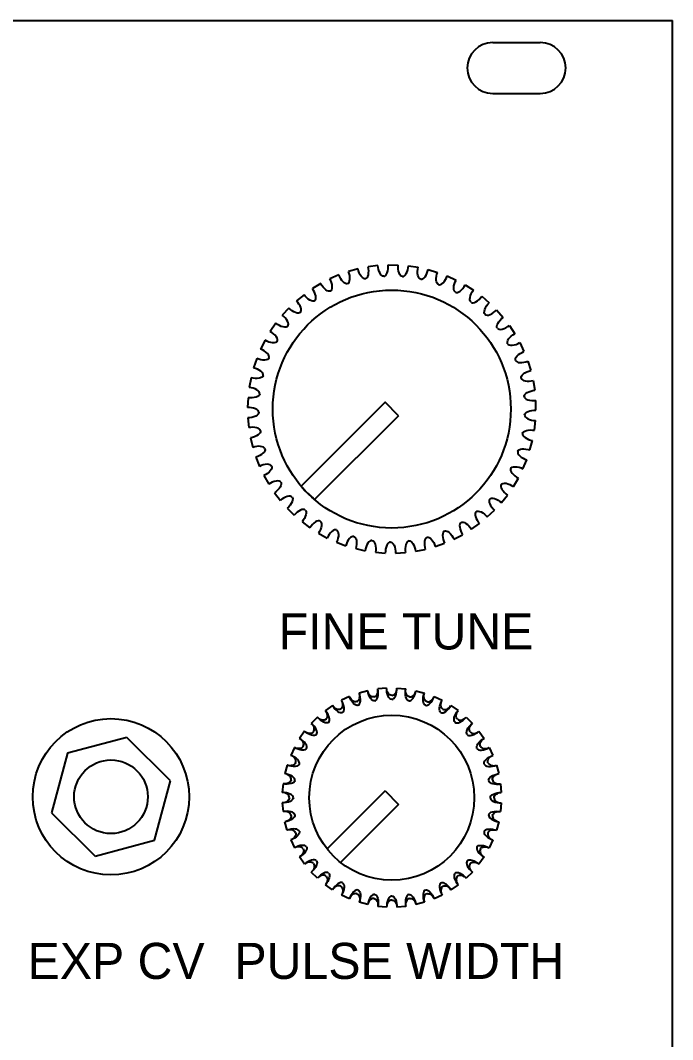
# Model space of a CAD drawing. Extents: x 0 to 71, y 0 to 128.
# Drawn here: x 29.7 to 70.8, y 64.2 to 128.5 of the extents above; entities that cross this region are included whole.
import ezdxf

# ---------------------------------------------------------------- set-up
doc = ezdxf.new("R2010")
doc.units = 0
doc.linetypes.add('BORDER', pattern=[0.875, 0.25, -0.125, 0.25, -0.125, 0, -0.125])
doc.layers.add('LAYER1', color=7, linetype='CONTINUOUS')
doc.styles.add('TEXT370386', font='txt', dxfattribs={"height": 0.2})
doc.styles.add('TEXT370410', font='txt', dxfattribs={"height": 0.2})
doc.styles.add('TEXT370948', font='txt', dxfattribs={"height": 0.2})

msp = doc.modelspace()

# ---------------------------------------------------------------- linework, layer by layer
at = {"layer": 'LAYER1', "color": 178}
for p, q in [((0, 128.5), (70.8, 128.5)), ((35.4, 128.5), (70.8, 128.5)), ((70.8, 0), (70.8, 128.5)), ((59.46, 127.1), (62.46, 127.1)), ((59.46, 123.9), (62.46, 123.9)), ((52.877, 113.089), (53.495, 113.077)), ((49.769, 112.453), (49.199, 112.212)), ((50.978, 112.834), (50.38, 112.675)), ((52.228, 113.043), (51.614, 112.969)), ((54.144, 113.031), (54.755, 112.933)), ((55.39, 112.798), (55.982, 112.616)), ((48.625, 111.907), (48.094, 111.589)), ((56.593, 112.394), (57.153, 112.131)), ((57.727, 111.826), (58.245, 111.488)), ((47.568, 111.207), (47.087, 110.819)), ((58.771, 111.106), (59.237, 110.699)), ((46.619, 110.367), (46.196, 109.915)), ((59.705, 110.247), (60.11, 109.78)), ((45.796, 109.403), (45.44, 108.897)), ((60.51, 109.267), (60.846, 108.748)), ((45.115, 108.334), (44.833, 107.783)), ((61.171, 108.185), (61.431, 107.624)), ((44.59, 107.181), (44.387, 106.596)), ((61.675, 107.021), (61.855, 106.429)), ((44.23, 105.965), (44.111, 105.358)), ((62.012, 105.798), (62.107, 105.187)), ((44.043, 104.712), (44.009, 104.094)), ((52.676, 104.424), (47.389, 99.138)), ((62.185, 103.922), (62.175, 104.54)), ((44.032, 103.444), (44.085, 102.828)), ((53.524, 103.576), (48.238, 98.289)), ((62.086, 102.658), (62.162, 103.272)), ((44.197, 102.188), (44.335, 101.585)), ((61.811, 101.421), (61.973, 102.018)), ((44.536, 100.966), (44.757, 100.388)), ((61.368, 100.233), (61.61, 100.802)), ((45.042, 99.804), (45.341, 99.262)), ((60.763, 99.119), (61.083, 99.649)), ((45.704, 98.723), (46.076, 98.228)), ((60.009, 98.1), (60.399, 98.58)), ((46.511, 97.745), (46.947, 97.307)), ((59.121, 97.196), (59.574, 97.617)), ((47.445, 96.889), (47.939, 96.516)), ((58.115, 96.425), (58.623, 96.778)), ((48.49, 96.171), (49.03, 95.87)), ((57.012, 95.8), (57.564, 96.08)), ((49.624, 95.606), (50.201, 95.383)), ((50.826, 95.204), (51.429, 95.064)), ((54.6, 95.04), (55.208, 95.156)), ((55.833, 95.336), (56.418, 95.536)), ((52.073, 94.973), (52.689, 94.918)), ((53.339, 94.918), (53.957, 94.949)), ((51.582, 86.239), (51.045, 86.095)), ((52.775, 86.4), (52.222, 86.352)), ((53.425, 86.4), (53.978, 86.352)), ((54.618, 86.239), (55.155, 86.095)), ((50.435, 85.873), (49.931, 85.638)), ((55.765, 85.873), (56.269, 85.638)), ((49.369, 85.313), (48.914, 84.995)), ((56.831, 85.313), (57.286, 84.995)), ((48.416, 84.577), (48.023, 84.184)), ((57.784, 84.577), (58.177, 84.184)), ((47.605, 83.686), (47.287, 83.232)), ((58.595, 83.686), (58.913, 83.232)), ((36.404, 83.303), (32.66, 82.3)), ((39.145, 80.562), (36.404, 83.303)), ((32.66, 82.3), (31.657, 78.556)), ((46.962, 82.669), (46.727, 82.165)), ((59.238, 82.669), (59.473, 82.165)), ((46.505, 81.555), (46.361, 81.018)), ((59.695, 81.555), (59.839, 81.018)), ((38.141, 76.818), (39.145, 80.562)), ((46.248, 80.378), (46.2, 79.825)), ((59.952, 80.378), (60, 79.825)), ((52.676, 79.924), (49.023, 76.272)), ((52.676, 79.924), (53.524, 79.076)), ((46.2, 79.175), (46.248, 78.622)), ((53.524, 79.076), (49.872, 75.423)), ((60, 79.175), (59.952, 78.622)), ((31.657, 78.556), (34.398, 75.815)), ((46.505, 77.446), (46.361, 77.982)), ((59.839, 77.982), (59.695, 77.446)), ((34.398, 75.815), (38.141, 76.818)), ((46.727, 76.835), (46.962, 76.332)), ((59.473, 76.835), (59.238, 76.332)), ((47.605, 75.314), (47.287, 75.769)), ((58.913, 75.769), (58.595, 75.314)), ((48.416, 74.423), (48.023, 74.816)), ((58.177, 74.816), (57.784, 74.423)), ((49.369, 73.687), (48.914, 74.005)), ((57.286, 74.005), (56.831, 73.687)), ((50.435, 73.127), (49.931, 73.362)), ((56.269, 73.362), (55.765, 73.127)), ((51.582, 72.761), (51.045, 72.905)), ((52.775, 72.6), (52.222, 72.648)), ((53.978, 72.648), (53.425, 72.6)), ((55.155, 72.905), (54.618, 72.761))]:
    msp.add_line(p, q, dxfattribs=at)
for points in [[(52.601, 112.368, 0), (52.659, 112.383, 0), (52.717, 112.425, 0), (52.771, 112.494, 0), (52.816, 112.588, 0), (52.85, 112.703, 0), (52.872, 112.83, 0), (52.88, 112.961, 0), (52.877, 113.089, 0)], [(50.314, 111.906, 0), (50.255, 111.897, 0), (50.185, 111.911, 0), (50.108, 111.952, 0), (50.028, 112.02, 0), (49.95, 112.111, 0), (49.879, 112.218, 0), (49.818, 112.335, 0), (49.769, 112.453, 0)], [(50.314, 111.906, 0), (50.366, 111.937, 0), (50.41, 111.993, 0), (50.442, 112.074, 0), (50.46, 112.177, 0), (50.461, 112.297, 0), (50.447, 112.425, 0), (50.419, 112.554, 0), (50.38, 112.675, 0)], [(51.442, 112.217, 0), (51.381, 112.216, 0), (51.314, 112.24, 0), (51.244, 112.291, 0), (51.174, 112.37, 0), (51.11, 112.47, 0), (51.054, 112.587, 0), (51.01, 112.711, 0), (50.978, 112.834, 0)], [(51.442, 112.217, 0), (51.497, 112.241, 0), (51.548, 112.29, 0), (51.592, 112.365, 0), (51.624, 112.465, 0), (51.642, 112.583, 0), (51.645, 112.712, 0), (51.635, 112.843, 0), (51.614, 112.969, 0)], [(52.601, 112.368, 0), (52.541, 112.375, 0), (52.479, 112.408, 0), (52.416, 112.469, 0), (52.358, 112.556, 0), (52.308, 112.665, 0), (52.269, 112.788, 0), (52.243, 112.917, 0), (52.228, 113.043, 0)], [(53.771, 112.356, 0), (53.713, 112.371, 0), (53.655, 112.413, 0), (53.601, 112.482, 0), (53.556, 112.576, 0), (53.521, 112.691, 0), (53.5, 112.818, 0), (53.492, 112.949, 0), (53.495, 113.077, 0)], [(53.771, 112.356, 0), (53.83, 112.363, 0), (53.893, 112.396, 0), (53.956, 112.457, 0), (54.014, 112.544, 0), (54.064, 112.653, 0), (54.103, 112.776, 0), (54.129, 112.905, 0), (54.144, 113.031, 0)], [(54.927, 112.181, 0), (54.872, 112.205, 0), (54.82, 112.254, 0), (54.777, 112.33, 0), (54.745, 112.429, 0), (54.727, 112.548, 0), (54.723, 112.677, 0), (54.734, 112.808, 0), (54.755, 112.933, 0)], [(54.927, 112.181, 0), (54.987, 112.18, 0), (55.054, 112.204, 0), (55.125, 112.256, 0), (55.194, 112.334, 0), (55.259, 112.435, 0), (55.315, 112.551, 0), (55.359, 112.675, 0), (55.39, 112.798, 0)], [(56.048, 111.847, 0), (55.996, 111.878, 0), (55.952, 111.934, 0), (55.92, 112.015, 0), (55.902, 112.118, 0), (55.901, 112.238, 0), (55.915, 112.366, 0), (55.943, 112.495, 0), (55.982, 112.616, 0)], [(49.241, 111.441, 0), (49.183, 111.424, 0), (49.112, 111.429, 0), (49.03, 111.459, 0), (48.942, 111.515, 0), (48.852, 111.594, 0), (48.766, 111.69, 0), (48.69, 111.797, 0), (48.625, 111.907, 0)], [(49.241, 111.441, 0), (49.288, 111.479, 0), (49.323, 111.541, 0), (49.344, 111.626, 0), (49.348, 111.73, 0), (49.332, 111.849, 0), (49.3, 111.974, 0), (49.254, 112.097, 0), (49.199, 112.212, 0)], [(56.048, 111.847, 0), (56.107, 111.838, 0), (56.177, 111.852, 0), (56.254, 111.894, 0), (56.334, 111.961, 0), (56.412, 112.052, 0), (56.483, 112.159, 0), (56.544, 112.276, 0), (56.593, 112.394, 0)], [(57.111, 111.36, 0), (57.065, 111.399, 0), (57.029, 111.46, 0), (57.008, 111.545, 0), (57.005, 111.649, 0), (57.02, 111.768, 0), (57.052, 111.893, 0), (57.098, 112.016, 0), (57.153, 112.131, 0)], [(57.111, 111.36, 0), (57.169, 111.343, 0), (57.24, 111.348, 0), (57.322, 111.378, 0), (57.41, 111.434, 0), (57.5, 111.513, 0), (57.586, 111.609, 0), (57.662, 111.716, 0), (57.727, 111.826, 0)], [(48.243, 110.832, 0), (48.188, 110.807, 0), (48.117, 110.801, 0), (48.032, 110.82, 0), (47.936, 110.863, 0), (47.836, 110.929, 0), (47.738, 111.012, 0), (47.648, 111.107, 0), (47.568, 111.207, 0)], [(48.243, 110.832, 0), (48.284, 110.876, 0), (48.311, 110.942, 0), (48.32, 111.029, 0), (48.308, 111.133, 0), (48.277, 111.248, 0), (48.227, 111.367, 0), (48.165, 111.483, 0), (48.094, 111.589, 0)], [(58.097, 110.731, 0), (58.056, 110.775, 0), (58.029, 110.841, 0), (58.02, 110.927, 0), (58.031, 111.032, 0), (58.063, 111.147, 0), (58.112, 111.266, 0), (58.175, 111.382, 0), (58.245, 111.488, 0)], [(47.339, 110.089, 0), (47.374, 110.139, 0), (47.391, 110.208, 0), (47.388, 110.295, 0), (47.362, 110.397, 0), (47.315, 110.506, 0), (47.249, 110.618, 0), (47.171, 110.723, 0), (47.087, 110.819, 0)], [(58.097, 110.731, 0), (58.151, 110.705, 0), (58.222, 110.7, 0), (58.307, 110.718, 0), (58.403, 110.761, 0), (58.503, 110.827, 0), (58.601, 110.911, 0), (58.692, 111.006, 0), (58.771, 111.106, 0)], [(58.985, 109.97, 0), (58.95, 110.019, 0), (58.933, 110.088, 0), (58.936, 110.175, 0), (58.962, 110.277, 0), (59.009, 110.387, 0), (59.075, 110.498, 0), (59.153, 110.604, 0), (59.237, 110.699, 0)], [(46.548, 109.228, 0), (46.575, 109.282, 0), (46.583, 109.353, 0), (46.567, 109.439, 0), (46.528, 109.536, 0), (46.466, 109.638, 0), (46.385, 109.739, 0), (46.293, 109.833, 0), (46.196, 109.915, 0)], [(47.339, 110.089, 0), (47.289, 110.057, 0), (47.219, 110.042, 0), (47.132, 110.048, 0), (47.032, 110.077, 0), (46.923, 110.129, 0), (46.815, 110.198, 0), (46.712, 110.279, 0), (46.619, 110.367, 0)], [(58.985, 109.97, 0), (59.035, 109.937, 0), (59.105, 109.922, 0), (59.192, 109.928, 0), (59.292, 109.958, 0), (59.401, 110.009, 0), (59.509, 110.078, 0), (59.612, 110.16, 0), (59.705, 110.247, 0)], [(46.548, 109.228, 0), (46.502, 109.189, 0), (46.436, 109.164, 0), (46.349, 109.159, 0), (46.245, 109.174, 0), (46.131, 109.209, 0), (46.013, 109.263, 0), (45.9, 109.329, 0), (45.796, 109.403, 0)], [(59.758, 109.093, 0), (59.731, 109.146, 0), (59.723, 109.217, 0), (59.739, 109.303, 0), (59.778, 109.4, 0), (59.841, 109.502, 0), (59.921, 109.603, 0), (60.013, 109.697, 0), (60.11, 109.78, 0)], [(59.758, 109.093, 0), (59.804, 109.053, 0), (59.871, 109.029, 0), (59.958, 109.023, 0), (60.061, 109.038, 0), (60.176, 109.073, 0), (60.293, 109.127, 0), (60.406, 109.193, 0), (60.51, 109.267, 0)], [(45.884, 108.266, 0), (45.903, 108.323, 0), (45.901, 108.394, 0), (45.874, 108.477, 0), (45.821, 108.567, 0), (45.745, 108.66, 0), (45.652, 108.749, 0), (45.548, 108.829, 0), (45.44, 108.897, 0)], [(60.402, 108.116, 0), (60.383, 108.173, 0), (60.385, 108.245, 0), (60.412, 108.327, 0), (60.465, 108.418, 0), (60.541, 108.51, 0), (60.634, 108.599, 0), (60.738, 108.68, 0), (60.846, 108.748, 0)], [(45.884, 108.266, 0), (45.844, 108.22, 0), (45.782, 108.187, 0), (45.696, 108.169, 0), (45.592, 108.169, 0), (45.473, 108.189, 0), (45.35, 108.225, 0), (45.228, 108.275, 0), (45.115, 108.334, 0)], [(60.402, 108.116, 0), (60.442, 108.071, 0), (60.505, 108.037, 0), (60.59, 108.019, 0), (60.695, 108.02, 0), (60.813, 108.039, 0), (60.936, 108.076, 0), (61.058, 108.126, 0), (61.171, 108.185, 0)], [(45.361, 107.22, 0), (45.372, 107.279, 0), (45.36, 107.349, 0), (45.321, 107.427, 0), (45.256, 107.51, 0), (45.168, 107.591, 0), (45.064, 107.666, 0), (44.949, 107.731, 0), (44.833, 107.783, 0)], [(60.904, 107.06, 0), (60.893, 107.119, 0), (60.905, 107.189, 0), (60.943, 107.268, 0), (61.008, 107.35, 0), (61.096, 107.431, 0), (61.201, 107.506, 0), (61.315, 107.571, 0), (61.431, 107.624, 0)], [(45.361, 107.22, 0), (45.328, 107.169, 0), (45.27, 107.127, 0), (45.188, 107.098, 0), (45.084, 107.084, 0), (44.965, 107.086, 0), (44.837, 107.105, 0), (44.71, 107.138, 0), (44.59, 107.181, 0)], [(60.904, 107.06, 0), (60.937, 107.01, 0), (60.994, 106.968, 0), (61.076, 106.938, 0), (61.18, 106.924, 0), (61.3, 106.927, 0), (61.427, 106.946, 0), (61.555, 106.978, 0), (61.675, 107.021, 0)], [(44.988, 106.111, 0), (44.962, 106.057, 0), (44.911, 106.007, 0), (44.834, 105.967, 0), (44.733, 105.938, 0), (44.614, 105.924, 0), (44.485, 105.925, 0), (44.355, 105.94, 0), (44.23, 105.965, 0)], [(44.988, 106.111, 0), (44.991, 106.172, 0), (44.969, 106.239, 0), (44.92, 106.312, 0), (44.844, 106.384, 0), (44.746, 106.452, 0), (44.632, 106.512, 0), (44.509, 106.56, 0), (44.387, 106.596, 0)], [(61.254, 105.944, 0), (61.251, 106.004, 0), (61.273, 106.072, 0), (61.322, 106.144, 0), (61.397, 106.217, 0), (61.496, 106.285, 0), (61.61, 106.344, 0), (61.732, 106.393, 0), (61.855, 106.429, 0)], [(61.254, 105.944, 0), (61.28, 105.89, 0), (61.331, 105.84, 0), (61.408, 105.799, 0), (61.509, 105.771, 0), (61.627, 105.757, 0), (61.756, 105.758, 0), (61.887, 105.773, 0), (62.012, 105.798, 0)], [(44.773, 104.962, 0), (44.755, 104.904, 0), (44.711, 104.848, 0), (44.641, 104.797, 0), (44.545, 104.755, 0), (44.429, 104.724, 0), (44.301, 104.708, 0), (44.17, 104.704, 0), (44.043, 104.712, 0)], [(44.773, 104.962, 0), (44.767, 105.022, 0), (44.736, 105.086, 0), (44.678, 105.151, 0), (44.593, 105.212, 0), (44.486, 105.266, 0), (44.364, 105.309, 0), (44.237, 105.34, 0), (44.111, 105.358, 0)], [(61.445, 104.79, 0), (61.451, 104.85, 0), (61.482, 104.915, 0), (61.54, 104.979, 0), (61.625, 105.04, 0), (61.732, 105.094, 0), (61.854, 105.137, 0), (61.981, 105.168, 0), (62.107, 105.187, 0)], [(61.445, 104.79, 0), (61.463, 104.733, 0), (61.507, 104.677, 0), (61.577, 104.626, 0), (61.673, 104.583, 0), (61.789, 104.553, 0), (61.917, 104.536, 0), (62.048, 104.532, 0), (62.175, 104.54, 0)], [(44.72, 103.794, 0), (44.706, 103.852, 0), (44.667, 103.911, 0), (44.6, 103.967, 0), (44.507, 104.016, 0), (44.394, 104.054, 0), (44.267, 104.08, 0), (44.137, 104.093, 0), (44.009, 104.094, 0)], [(53.524, 103.576, 0), (52.676, 104.424, 0), (47.389, 99.138, 0), (47.627, 98.873, 0), (47.876, 98.619, 0), (48.137, 98.377, 0), (48.238, 98.289, 0), (53.524, 103.576, 0)], [(44.72, 103.794, 0), (44.71, 103.734, 0), (44.675, 103.672, 0), (44.612, 103.612, 0), (44.523, 103.557, 0), (44.413, 103.511, 0), (44.288, 103.476, 0), (44.159, 103.454, 0), (44.032, 103.444, 0)], [(61.474, 103.621, 0), (61.488, 103.68, 0), (61.527, 103.739, 0), (61.594, 103.795, 0), (61.687, 103.844, 0), (61.8, 103.882, 0), (61.927, 103.908, 0), (62.057, 103.921, 0), (62.185, 103.922, 0)], [(61.474, 103.621, 0), (61.484, 103.562, 0), (61.519, 103.5, 0), (61.582, 103.44, 0), (61.671, 103.385, 0), (61.781, 103.338, 0), (61.906, 103.304, 0), (62.035, 103.282, 0), (62.162, 103.272, 0)], [(44.83, 102.629, 0), (44.809, 102.686, 0), (44.761, 102.739, 0), (44.687, 102.785, 0), (44.588, 102.82, 0), (44.471, 102.842, 0), (44.342, 102.85, 0), (44.211, 102.845, 0), (44.085, 102.828, 0)], [(44.83, 102.629, 0), (44.829, 102.569, 0), (44.803, 102.503, 0), (44.749, 102.434, 0), (44.668, 102.367, 0), (44.565, 102.306, 0), (44.447, 102.255, 0), (44.322, 102.215, 0), (44.197, 102.188, 0)], [(61.34, 102.46, 0), (61.362, 102.516, 0), (61.409, 102.569, 0), (61.483, 102.615, 0), (61.582, 102.65, 0), (61.699, 102.672, 0), (61.828, 102.68, 0), (61.959, 102.675, 0), (62.086, 102.658, 0)], [(61.34, 102.46, 0), (61.341, 102.399, 0), (61.367, 102.333, 0), (61.421, 102.265, 0), (61.502, 102.198, 0), (61.605, 102.137, 0), (61.723, 102.085, 0), (61.848, 102.045, 0), (61.973, 102.018, 0)], [(45.102, 101.492, 0), (45.072, 101.544, 0), (45.018, 101.59, 0), (44.938, 101.626, 0), (44.835, 101.647, 0), (44.716, 101.652, 0), (44.587, 101.642, 0), (44.458, 101.619, 0), (44.335, 101.585, 0)], [(45.102, 101.492, 0), (45.109, 101.432, 0), (45.092, 101.363, 0), (45.048, 101.287, 0), (44.978, 101.21, 0), (44.884, 101.135, 0), (44.774, 101.068, 0), (44.656, 101.011, 0), (44.536, 100.966, 0)], [(61.045, 101.328, 0), (61.038, 101.268, 0), (61.055, 101.199, 0), (61.099, 101.123, 0), (61.169, 101.046, 0), (61.263, 100.971, 0), (61.373, 100.904, 0), (61.491, 100.847, 0), (61.61, 100.802, 0)], [(61.045, 101.328, 0), (61.075, 101.38, 0), (61.129, 101.426, 0), (61.209, 101.462, 0), (61.311, 101.483, 0), (61.431, 101.489, 0), (61.559, 101.479, 0), (61.689, 101.455, 0), (61.811, 101.421, 0)], [(45.528, 100.403, 0), (45.492, 100.451, 0), (45.432, 100.489, 0), (45.348, 100.513, 0), (45.243, 100.52, 0), (45.124, 100.508, 0), (44.998, 100.481, 0), (44.874, 100.439, 0), (44.757, 100.388, 0)], [(45.528, 100.403, 0), (45.544, 100.345, 0), (45.537, 100.274, 0), (45.504, 100.193, 0), (45.445, 100.107, 0), (45.363, 100.02, 0), (45.263, 99.937, 0), (45.154, 99.865, 0), (45.042, 99.804, 0)], [(60.596, 100.248, 0), (60.581, 100.19, 0), (60.588, 100.119, 0), (60.621, 100.038, 0), (60.68, 99.952, 0), (60.762, 99.865, 0), (60.861, 99.783, 0), (60.971, 99.71, 0), (61.083, 99.649, 0)], [(60.596, 100.248, 0), (60.632, 100.296, 0), (60.693, 100.334, 0), (60.776, 100.358, 0), (60.881, 100.365, 0), (61, 100.354, 0), (61.126, 100.326, 0), (61.251, 100.284, 0), (61.368, 100.233, 0)], [(46.103, 99.384, 0), (46.06, 99.427, 0), (45.995, 99.456, 0), (45.909, 99.468, 0), (45.804, 99.46, 0), (45.688, 99.432, 0), (45.567, 99.387, 0), (45.449, 99.329, 0), (45.341, 99.262, 0)], [(46.103, 99.384, 0), (46.126, 99.329, 0), (46.129, 99.258, 0), (46.108, 99.173, 0), (46.061, 99.079, 0), (45.992, 98.981, 0), (45.905, 98.886, 0), (45.807, 98.799, 0), (45.704, 98.723, 0)], [(60.001, 99.241, 0), (59.977, 99.186, 0), (59.975, 99.115, 0), (59.996, 99.03, 0), (60.042, 98.936, 0), (60.112, 98.839, 0), (60.199, 98.743, 0), (60.297, 98.656, 0), (60.399, 98.58, 0)], [(60.001, 99.241, 0), (60.044, 99.284, 0), (60.108, 99.313, 0), (60.195, 99.325, 0), (60.299, 99.317, 0), (60.416, 99.29, 0), (60.537, 99.244, 0), (60.654, 99.186, 0), (60.763, 99.119, 0)], [(46.813, 98.455, 0), (46.765, 98.491, 0), (46.697, 98.511, 0), (46.609, 98.511, 0), (46.507, 98.489, 0), (46.396, 98.445, 0), (46.282, 98.384, 0), (46.174, 98.31, 0), (46.076, 98.228, 0)], [(46.813, 98.455, 0), (46.844, 98.404, 0), (46.857, 98.334, 0), (46.847, 98.247, 0), (46.815, 98.147, 0), (46.76, 98.041, 0), (46.687, 97.935, 0), (46.601, 97.835, 0), (46.511, 97.745, 0)], [(59.271, 98.327, 0), (59.241, 98.276, 0), (59.228, 98.206, 0), (59.237, 98.119, 0), (59.27, 98.019, 0), (59.325, 97.913, 0), (59.398, 97.807, 0), (59.483, 97.707, 0), (59.574, 97.617, 0)], [(59.271, 98.327, 0), (59.32, 98.363, 0), (59.388, 98.383, 0), (59.475, 98.383, 0), (59.578, 98.361, 0), (59.689, 98.317, 0), (59.802, 98.256, 0), (59.911, 98.182, 0), (60.009, 98.1, 0)], [(47.646, 97.634, 0), (47.593, 97.663, 0), (47.523, 97.674, 0), (47.437, 97.661, 0), (47.338, 97.625, 0), (47.234, 97.566, 0), (47.13, 97.49, 0), (47.033, 97.401, 0), (46.947, 97.307, 0)], [(47.646, 97.634, 0), (47.684, 97.587, 0), (47.706, 97.52, 0), (47.709, 97.433, 0), (47.69, 97.33, 0), (47.651, 97.217, 0), (47.593, 97.101, 0), (47.523, 96.99, 0), (47.445, 96.889, 0)], [(58.422, 97.524, 0), (58.384, 97.477, 0), (58.362, 97.409, 0), (58.359, 97.322, 0), (58.378, 97.219, 0), (58.417, 97.106, 0), (58.475, 96.99, 0), (58.545, 96.879, 0), (58.623, 96.778, 0)], [(58.422, 97.524, 0), (58.475, 97.553, 0), (58.545, 97.563, 0), (58.631, 97.55, 0), (58.73, 97.514, 0), (58.834, 97.456, 0), (58.938, 97.379, 0), (59.035, 97.29, 0), (59.121, 97.196, 0)], [(48.585, 96.937, 0), (48.529, 96.959, 0), (48.458, 96.959, 0), (48.374, 96.935, 0), (48.282, 96.885, 0), (48.186, 96.813, 0), (48.094, 96.722, 0), (48.011, 96.621, 0), (47.939, 96.516, 0)], [(48.585, 96.937, 0), (48.629, 96.896, 0), (48.66, 96.832, 0), (48.675, 96.746, 0), (48.671, 96.642, 0), (48.648, 96.524, 0), (48.607, 96.402, 0), (48.553, 96.282, 0), (48.49, 96.171, 0)], [(49.612, 96.378, 0), (49.553, 96.391, 0), (49.483, 96.381, 0), (49.403, 96.346, 0), (49.319, 96.284, 0), (49.235, 96.199, 0), (49.156, 96.096, 0), (49.087, 95.984, 0), (49.03, 95.87, 0)], [(49.612, 96.378, 0), (49.661, 96.343, 0), (49.701, 96.284, 0), (49.728, 96.201, 0), (49.738, 96.097, 0), (49.732, 95.977, 0), (49.708, 95.851, 0), (49.671, 95.724, 0), (49.624, 95.606, 0)], [(57.469, 96.846, 0), (57.425, 96.805, 0), (57.393, 96.741, 0), (57.378, 96.655, 0), (57.383, 96.55, 0), (57.406, 96.433, 0), (57.447, 96.311, 0), (57.501, 96.191, 0), (57.564, 96.08, 0)], [(57.469, 96.846, 0), (57.525, 96.867, 0), (57.596, 96.868, 0), (57.68, 96.843, 0), (57.772, 96.794, 0), (57.867, 96.721, 0), (57.959, 96.631, 0), (58.043, 96.53, 0), (58.115, 96.425, 0)], [(50.707, 95.966, 0), (50.647, 95.971, 0), (50.578, 95.952, 0), (50.504, 95.906, 0), (50.429, 95.833, 0), (50.358, 95.737, 0), (50.294, 95.624, 0), (50.242, 95.504, 0), (50.201, 95.383, 0)], [(50.707, 95.966, 0), (50.76, 95.939, 0), (50.808, 95.886, 0), (50.846, 95.808, 0), (50.871, 95.706, 0), (50.881, 95.587, 0), (50.875, 95.458, 0), (50.856, 95.328, 0), (50.826, 95.204, 0)], [(55.328, 95.919, 0), (55.274, 95.891, 0), (55.226, 95.839, 0), (55.188, 95.76, 0), (55.163, 95.658, 0), (55.153, 95.539, 0), (55.159, 95.41, 0), (55.178, 95.28, 0), (55.208, 95.156, 0)], [(55.328, 95.919, 0), (55.388, 95.924, 0), (55.456, 95.905, 0), (55.53, 95.858, 0), (55.605, 95.785, 0), (55.676, 95.689, 0), (55.74, 95.577, 0), (55.793, 95.456, 0), (55.833, 95.336, 0)], [(56.431, 96.308, 0), (56.381, 96.273, 0), (56.341, 96.214, 0), (56.315, 96.131, 0), (56.304, 96.027, 0), (56.311, 95.907, 0), (56.334, 95.78, 0), (56.372, 95.654, 0), (56.418, 95.536, 0)], [(56.431, 96.308, 0), (56.489, 96.321, 0), (56.56, 96.311, 0), (56.639, 96.276, 0), (56.724, 96.214, 0), (56.808, 96.129, 0), (56.887, 96.026, 0), (56.955, 95.914, 0), (57.012, 95.8, 0)], [(51.848, 95.712, 0), (51.788, 95.708, 0), (51.723, 95.679, 0), (51.656, 95.623, 0), (51.592, 95.54, 0), (51.535, 95.435, 0), (51.487, 95.315, 0), (51.452, 95.189, 0), (51.429, 95.064, 0)], [(51.848, 95.712, 0), (51.905, 95.692, 0), (51.96, 95.646, 0), (52.008, 95.574, 0), (52.047, 95.476, 0), (52.073, 95.36, 0), (52.086, 95.231, 0), (52.085, 95.1, 0), (52.073, 94.973, 0)], [(53.014, 95.618, 0), (52.955, 95.606, 0), (52.894, 95.569, 0), (52.836, 95.504, 0), (52.784, 95.413, 0), (52.742, 95.301, 0), (52.712, 95.175, 0), (52.694, 95.045, 0), (52.689, 94.918, 0)], [(53.014, 95.618, 0), (53.073, 95.606, 0), (53.133, 95.569, 0), (53.192, 95.504, 0), (53.244, 95.413, 0), (53.286, 95.301, 0), (53.316, 95.175, 0), (53.333, 95.045, 0), (53.339, 94.918, 0)], [(54.181, 95.688, 0), (54.124, 95.668, 0), (54.07, 95.622, 0), (54.021, 95.55, 0), (53.982, 95.452, 0), (53.956, 95.336, 0), (53.944, 95.207, 0), (53.944, 95.076, 0), (53.957, 94.949, 0)], [(54.181, 95.688, 0), (54.241, 95.684, 0), (54.306, 95.655, 0), (54.373, 95.599, 0), (54.437, 95.516, 0), (54.495, 95.411, 0), (54.542, 95.291, 0), (54.577, 95.165, 0), (54.6, 95.04, 0)], [(50.894, 85.561, 0), (50.947, 85.588, 0), (50.996, 85.632, 0), (51.036, 85.691, 0), (51.065, 85.764, 0), (51.08, 85.846, 0), (51.081, 85.932, 0), (51.068, 86.016, 0), (51.045, 86.095, 0)], [(50.979, 85.326, 0), (51.031, 85.357, 0), (51.075, 85.413, 0), (51.108, 85.494, 0), (51.125, 85.598, 0), (51.127, 85.717, 0), (51.112, 85.845, 0), (51.084, 85.974, 0), (51.045, 86.095, 0)], [(51.98, 85.852, 0), (51.92, 85.849, 0), (51.857, 85.862, 0), (51.792, 85.893, 0), (51.731, 85.942, 0), (51.677, 86.006, 0), (51.633, 86.08, 0), (51.601, 86.159, 0), (51.582, 86.239, 0)], [(52.023, 85.606, 0), (51.963, 85.607, 0), (51.897, 85.634, 0), (51.828, 85.687, 0), (51.761, 85.768, 0), (51.7, 85.871, 0), (51.649, 85.989, 0), (51.609, 86.114, 0), (51.582, 86.239, 0)], [(51.98, 85.852, 0), (52.037, 85.87, 0), (52.092, 85.904, 0), (52.142, 85.955, 0), (52.183, 86.022, 0), (52.212, 86.1, 0), (52.228, 86.185, 0), (52.231, 86.27, 0), (52.222, 86.352, 0)], [(52.023, 85.606, 0), (52.08, 85.628, 0), (52.133, 85.675, 0), (52.179, 85.749, 0), (52.214, 85.848, 0), (52.236, 85.965, 0), (52.244, 86.094, 0), (52.239, 86.225, 0), (52.222, 86.352, 0)], [(53.1, 85.7, 0), (53.041, 85.712, 0), (52.98, 85.749, 0), (52.922, 85.814, 0), (52.87, 85.905, 0), (52.828, 86.017, 0), (52.798, 86.143, 0), (52.78, 86.273, 0), (52.775, 86.4, 0)], [(53.1, 85.95, 0), (53.041, 85.958, 0), (52.98, 85.982, 0), (52.922, 86.023, 0), (52.87, 86.082, 0), (52.828, 86.154, 0), (52.798, 86.235, 0), (52.78, 86.318, 0), (52.775, 86.4, 0)], [(53.1, 85.7, 0), (53.159, 85.712, 0), (53.22, 85.749, 0), (53.278, 85.814, 0), (53.33, 85.905, 0), (53.372, 86.017, 0), (53.402, 86.143, 0), (53.42, 86.273, 0), (53.425, 86.4, 0)], [(53.1, 85.95, 0), (53.159, 85.958, 0), (53.22, 85.982, 0), (53.278, 86.023, 0), (53.33, 86.082, 0), (53.372, 86.154, 0), (53.402, 86.235, 0), (53.42, 86.318, 0), (53.425, 86.4, 0)], [(54.177, 85.606, 0), (54.12, 85.628, 0), (54.067, 85.675, 0), (54.021, 85.749, 0), (53.986, 85.848, 0), (53.964, 85.965, 0), (53.956, 86.094, 0), (53.961, 86.225, 0), (53.978, 86.352, 0)], [(54.22, 85.852, 0), (54.163, 85.87, 0), (54.108, 85.904, 0), (54.058, 85.955, 0), (54.017, 86.022, 0), (53.988, 86.1, 0), (53.972, 86.185, 0), (53.969, 86.27, 0), (53.978, 86.352, 0)], [(54.177, 85.606, 0), (54.237, 85.607, 0), (54.303, 85.634, 0), (54.372, 85.687, 0), (54.439, 85.768, 0), (54.5, 85.871, 0), (54.551, 85.989, 0), (54.591, 86.114, 0), (54.618, 86.239, 0)], [(54.22, 85.852, 0), (54.28, 85.849, 0), (54.343, 85.862, 0), (54.408, 85.893, 0), (54.469, 85.942, 0), (54.523, 86.006, 0), (54.567, 86.08, 0), (54.599, 86.159, 0), (54.618, 86.239, 0)], [(55.221, 85.326, 0), (55.169, 85.357, 0), (55.125, 85.413, 0), (55.092, 85.494, 0), (55.075, 85.598, 0), (55.073, 85.717, 0), (55.088, 85.845, 0), (55.116, 85.974, 0), (55.155, 86.095, 0)], [(55.306, 85.561, 0), (55.253, 85.588, 0), (55.204, 85.632, 0), (55.164, 85.691, 0), (55.135, 85.764, 0), (55.12, 85.846, 0), (55.119, 85.932, 0), (55.132, 86.016, 0), (55.155, 86.095, 0)], [(49.875, 85.086, 0), (49.922, 85.122, 0), (49.963, 85.173, 0), (49.992, 85.238, 0), (50.008, 85.315, 0), (50.009, 85.398, 0), (49.994, 85.483, 0), (49.968, 85.565, 0), (49.931, 85.638, 0)], [(50, 84.869, 0), (50.045, 84.909, 0), (50.079, 84.972, 0), (50.097, 85.057, 0), (50.096, 85.162, 0), (50.077, 85.28, 0), (50.04, 85.404, 0), (49.99, 85.525, 0), (49.931, 85.638, 0)], [(50.894, 85.561, 0), (50.836, 85.548, 0), (50.771, 85.55, 0), (50.702, 85.569, 0), (50.633, 85.606, 0), (50.569, 85.66, 0), (50.513, 85.725, 0), (50.468, 85.798, 0), (50.435, 85.873, 0)], [(50.979, 85.326, 0), (50.92, 85.317, 0), (50.85, 85.331, 0), (50.773, 85.373, 0), (50.693, 85.44, 0), (50.615, 85.531, 0), (50.544, 85.639, 0), (50.483, 85.755, 0), (50.435, 85.873, 0)], [(55.221, 85.326, 0), (55.28, 85.317, 0), (55.35, 85.331, 0), (55.427, 85.373, 0), (55.507, 85.44, 0), (55.585, 85.531, 0), (55.656, 85.639, 0), (55.717, 85.755, 0), (55.765, 85.873, 0)], [(55.306, 85.561, 0), (55.364, 85.548, 0), (55.429, 85.55, 0), (55.498, 85.569, 0), (55.567, 85.606, 0), (55.631, 85.66, 0), (55.687, 85.725, 0), (55.732, 85.798, 0), (55.765, 85.873, 0)], [(56.2, 84.869, 0), (56.155, 84.909, 0), (56.121, 84.972, 0), (56.103, 85.057, 0), (56.104, 85.162, 0), (56.123, 85.28, 0), (56.16, 85.404, 0), (56.21, 85.525, 0), (56.269, 85.638, 0)], [(56.325, 85.086, 0), (56.278, 85.122, 0), (56.237, 85.173, 0), (56.208, 85.238, 0), (56.192, 85.315, 0), (56.191, 85.398, 0), (56.206, 85.483, 0), (56.232, 85.565, 0), (56.269, 85.638, 0)], [(48.954, 84.441, 0), (48.994, 84.485, 0), (49.025, 84.542, 0), (49.043, 84.612, 0), (49.045, 84.69, 0), (49.031, 84.772, 0), (49.003, 84.853, 0), (48.962, 84.929, 0), (48.914, 84.995, 0)], [(49.115, 84.25, 0), (49.152, 84.297, 0), (49.175, 84.364, 0), (49.178, 84.451, 0), (49.159, 84.554, 0), (49.119, 84.667, 0), (49.062, 84.783, 0), (48.991, 84.894, 0), (48.914, 84.995, 0)], [(49.875, 85.086, 0), (49.82, 85.063, 0), (49.756, 85.054, 0), (49.684, 85.061, 0), (49.61, 85.085, 0), (49.538, 85.126, 0), (49.471, 85.181, 0), (49.414, 85.245, 0), (49.369, 85.313, 0)], [(50, 84.869, 0), (49.943, 84.85, 0), (49.872, 84.852, 0), (49.789, 84.879, 0), (49.698, 84.932, 0), (49.606, 85.008, 0), (49.517, 85.102, 0), (49.437, 85.206, 0), (49.369, 85.313, 0)], [(56.2, 84.869, 0), (56.257, 84.85, 0), (56.328, 84.852, 0), (56.411, 84.879, 0), (56.502, 84.932, 0), (56.594, 85.008, 0), (56.683, 85.102, 0), (56.763, 85.206, 0), (56.831, 85.313, 0)], [(56.325, 85.086, 0), (56.38, 85.063, 0), (56.444, 85.054, 0), (56.516, 85.061, 0), (56.59, 85.085, 0), (56.662, 85.126, 0), (56.729, 85.181, 0), (56.786, 85.245, 0), (56.831, 85.313, 0)], [(57.085, 84.25, 0), (57.048, 84.297, 0), (57.025, 84.364, 0), (57.022, 84.451, 0), (57.041, 84.554, 0), (57.081, 84.667, 0), (57.138, 84.783, 0), (57.209, 84.894, 0), (57.286, 84.995, 0)], [(57.246, 84.441, 0), (57.206, 84.485, 0), (57.175, 84.542, 0), (57.157, 84.612, 0), (57.155, 84.69, 0), (57.169, 84.772, 0), (57.197, 84.853, 0), (57.238, 84.929, 0), (57.286, 84.995, 0)], [(48.159, 83.646, 0), (48.191, 83.696, 0), (48.212, 83.758, 0), (48.217, 83.829, 0), (48.206, 83.907, 0), (48.178, 83.985, 0), (48.135, 84.06, 0), (48.082, 84.128, 0), (48.023, 84.184, 0)], [(48.351, 83.485, 0), (48.38, 83.538, 0), (48.39, 83.609, 0), (48.377, 83.695, 0), (48.341, 83.793, 0), (48.282, 83.898, 0), (48.206, 84.001, 0), (48.117, 84.098, 0), (48.023, 84.184, 0)], [(48.954, 84.441, 0), (48.904, 84.409, 0), (48.842, 84.388, 0), (48.771, 84.383, 0), (48.693, 84.394, 0), (48.615, 84.422, 0), (48.54, 84.465, 0), (48.473, 84.518, 0), (48.416, 84.577, 0)], [(49.115, 84.25, 0), (49.062, 84.221, 0), (48.992, 84.21, 0), (48.905, 84.223, 0), (48.807, 84.259, 0), (48.703, 84.318, 0), (48.599, 84.394, 0), (48.502, 84.483, 0), (48.416, 84.577, 0)], [(57.085, 84.25, 0), (57.138, 84.221, 0), (57.208, 84.21, 0), (57.295, 84.223, 0), (57.393, 84.259, 0), (57.497, 84.318, 0), (57.601, 84.394, 0), (57.698, 84.483, 0), (57.784, 84.577, 0)], [(57.246, 84.441, 0), (57.296, 84.409, 0), (57.358, 84.388, 0), (57.429, 84.383, 0), (57.507, 84.394, 0), (57.585, 84.422, 0), (57.66, 84.465, 0), (57.727, 84.518, 0), (57.784, 84.577, 0)], [(57.849, 83.485, 0), (57.82, 83.538, 0), (57.81, 83.609, 0), (57.823, 83.695, 0), (57.859, 83.793, 0), (57.918, 83.898, 0), (57.994, 84.001, 0), (58.083, 84.098, 0), (58.177, 84.184, 0)], [(58.041, 83.646, 0), (58.009, 83.696, 0), (57.988, 83.758, 0), (57.983, 83.829, 0), (57.994, 83.907, 0), (58.022, 83.985, 0), (58.065, 84.06, 0), (58.118, 84.128, 0), (58.177, 84.184, 0)], [(48.159, 83.646, 0), (48.115, 83.606, 0), (48.058, 83.575, 0), (47.989, 83.557, 0), (47.91, 83.555, 0), (47.828, 83.569, 0), (47.747, 83.597, 0), (47.672, 83.638, 0), (47.605, 83.686, 0)], [(48.351, 83.485, 0), (48.304, 83.448, 0), (48.236, 83.425, 0), (48.149, 83.423, 0), (48.046, 83.441, 0), (47.933, 83.481, 0), (47.817, 83.538, 0), (47.706, 83.609, 0), (47.605, 83.686, 0)], [(57.849, 83.485, 0), (57.896, 83.448, 0), (57.964, 83.425, 0), (58.051, 83.423, 0), (58.154, 83.441, 0), (58.267, 83.481, 0), (58.383, 83.538, 0), (58.494, 83.609, 0), (58.595, 83.686, 0)], [(58.041, 83.646, 0), (58.085, 83.606, 0), (58.142, 83.575, 0), (58.211, 83.557, 0), (58.29, 83.555, 0), (58.372, 83.569, 0), (58.453, 83.597, 0), (58.528, 83.638, 0), (58.595, 83.686, 0)], [(47.514, 82.725, 0), (47.537, 82.78, 0), (47.547, 82.844, 0), (47.539, 82.916, 0), (47.515, 82.99, 0), (47.474, 83.063, 0), (47.419, 83.129, 0), (47.355, 83.186, 0), (47.287, 83.232, 0)], [(47.731, 82.6, 0), (47.75, 82.657, 0), (47.748, 82.728, 0), (47.721, 82.811, 0), (47.668, 82.902, 0), (47.592, 82.994, 0), (47.499, 83.083, 0), (47.394, 83.163, 0), (47.287, 83.232, 0)], [(58.469, 82.6, 0), (58.45, 82.657, 0), (58.452, 82.728, 0), (58.479, 82.811, 0), (58.532, 82.902, 0), (58.608, 82.994, 0), (58.701, 83.083, 0), (58.806, 83.163, 0), (58.913, 83.232, 0)], [(58.686, 82.725, 0), (58.663, 82.78, 0), (58.653, 82.844, 0), (58.661, 82.916, 0), (58.685, 82.99, 0), (58.726, 83.063, 0), (58.781, 83.129, 0), (58.845, 83.186, 0), (58.913, 83.232, 0)], [(47.514, 82.725, 0), (47.478, 82.678, 0), (47.427, 82.637, 0), (47.362, 82.608, 0), (47.285, 82.592, 0), (47.202, 82.591, 0), (47.117, 82.606, 0), (47.036, 82.632, 0), (46.962, 82.669, 0)], [(47.731, 82.6, 0), (47.691, 82.555, 0), (47.628, 82.521, 0), (47.543, 82.503, 0), (47.438, 82.504, 0), (47.32, 82.523, 0), (47.196, 82.56, 0), (47.075, 82.61, 0), (46.962, 82.669, 0)], [(58.469, 82.6, 0), (58.509, 82.555, 0), (58.572, 82.521, 0), (58.657, 82.503, 0), (58.762, 82.504, 0), (58.88, 82.523, 0), (59.004, 82.56, 0), (59.125, 82.61, 0), (59.238, 82.669, 0)], [(58.686, 82.725, 0), (58.722, 82.678, 0), (58.773, 82.637, 0), (58.838, 82.608, 0), (58.915, 82.592, 0), (58.998, 82.591, 0), (59.083, 82.606, 0), (59.164, 82.632, 0), (59.238, 82.669, 0)], [(47.039, 81.706, 0), (47.012, 81.653, 0), (46.968, 81.605, 0), (46.909, 81.564, 0), (46.836, 81.535, 0), (46.754, 81.52, 0), (46.668, 81.519, 0), (46.584, 81.532, 0), (46.505, 81.555, 0)], [(47.274, 81.621, 0), (47.243, 81.569, 0), (47.187, 81.525, 0), (47.106, 81.493, 0), (47.003, 81.475, 0), (46.883, 81.473, 0), (46.755, 81.488, 0), (46.626, 81.516, 0), (46.505, 81.555, 0)], [(47.039, 81.706, 0), (47.052, 81.764, 0), (47.05, 81.829, 0), (47.031, 81.898, 0), (46.994, 81.967, 0), (46.94, 82.031, 0), (46.875, 82.087, 0), (46.802, 82.132, 0), (46.727, 82.165, 0)], [(47.274, 81.621, 0), (47.283, 81.68, 0), (47.269, 81.75, 0), (47.227, 81.827, 0), (47.16, 81.907, 0), (47.069, 81.985, 0), (46.961, 82.056, 0), (46.845, 82.117, 0), (46.727, 82.165, 0)], [(58.926, 81.621, 0), (58.917, 81.68, 0), (58.931, 81.75, 0), (58.973, 81.827, 0), (59.04, 81.907, 0), (59.131, 81.985, 0), (59.239, 82.056, 0), (59.355, 82.117, 0), (59.473, 82.165, 0)], [(58.926, 81.621, 0), (58.957, 81.569, 0), (59.013, 81.525, 0), (59.094, 81.493, 0), (59.197, 81.475, 0), (59.317, 81.473, 0), (59.445, 81.488, 0), (59.574, 81.516, 0), (59.695, 81.555, 0)], [(59.161, 81.706, 0), (59.148, 81.764, 0), (59.15, 81.829, 0), (59.169, 81.898, 0), (59.206, 81.967, 0), (59.26, 82.031, 0), (59.325, 82.087, 0), (59.398, 82.132, 0), (59.473, 82.165, 0)], [(59.161, 81.706, 0), (59.188, 81.653, 0), (59.232, 81.605, 0), (59.291, 81.564, 0), (59.364, 81.535, 0), (59.446, 81.52, 0), (59.532, 81.519, 0), (59.616, 81.532, 0), (59.695, 81.555, 0)], [(46.748, 80.62, 0), (46.751, 80.68, 0), (46.738, 80.743, 0), (46.707, 80.808, 0), (46.658, 80.869, 0), (46.594, 80.923, 0), (46.52, 80.967, 0), (46.441, 80.999, 0), (46.361, 81.018, 0)], [(46.994, 80.577, 0), (46.993, 80.637, 0), (46.967, 80.703, 0), (46.913, 80.772, 0), (46.832, 80.839, 0), (46.729, 80.9, 0), (46.611, 80.951, 0), (46.486, 80.991, 0), (46.361, 81.018, 0)], [(59.206, 80.577, 0), (59.207, 80.637, 0), (59.233, 80.703, 0), (59.287, 80.772, 0), (59.368, 80.839, 0), (59.471, 80.9, 0), (59.589, 80.951, 0), (59.714, 80.991, 0), (59.839, 81.018, 0)], [(59.452, 80.62, 0), (59.449, 80.68, 0), (59.462, 80.743, 0), (59.493, 80.808, 0), (59.542, 80.869, 0), (59.606, 80.923, 0), (59.68, 80.967, 0), (59.759, 80.999, 0), (59.839, 81.018, 0)], [(46.748, 80.62, 0), (46.73, 80.563, 0), (46.696, 80.508, 0), (46.645, 80.458, 0), (46.578, 80.417, 0), (46.5, 80.388, 0), (46.415, 80.372, 0), (46.33, 80.369, 0), (46.248, 80.378, 0)], [(46.994, 80.577, 0), (46.972, 80.521, 0), (46.925, 80.467, 0), (46.851, 80.421, 0), (46.752, 80.386, 0), (46.635, 80.364, 0), (46.506, 80.356, 0), (46.375, 80.361, 0), (46.248, 80.378, 0)], [(59.206, 80.577, 0), (59.228, 80.521, 0), (59.275, 80.467, 0), (59.349, 80.421, 0), (59.448, 80.386, 0), (59.565, 80.364, 0), (59.694, 80.356, 0), (59.825, 80.361, 0), (59.952, 80.378, 0)], [(59.452, 80.62, 0), (59.47, 80.563, 0), (59.504, 80.508, 0), (59.555, 80.458, 0), (59.622, 80.417, 0), (59.7, 80.388, 0), (59.785, 80.372, 0), (59.87, 80.369, 0), (59.952, 80.378, 0)], [(46.65, 79.5, 0), (46.642, 79.559, 0), (46.618, 79.62, 0), (46.577, 79.678, 0), (46.518, 79.73, 0), (46.446, 79.772, 0), (46.366, 79.802, 0), (46.282, 79.82, 0), (46.2, 79.825, 0)], [(46.9, 79.5, 0), (46.888, 79.559, 0), (46.851, 79.62, 0), (46.786, 79.678, 0), (46.695, 79.73, 0), (46.583, 79.772, 0), (46.458, 79.802, 0), (46.327, 79.82, 0), (46.2, 79.825, 0)], [(59.3, 79.5, 0), (59.312, 79.559, 0), (59.349, 79.62, 0), (59.414, 79.678, 0), (59.505, 79.73, 0), (59.617, 79.772, 0), (59.742, 79.802, 0), (59.873, 79.82, 0), (60, 79.825, 0)], [(59.55, 79.5, 0), (59.558, 79.559, 0), (59.582, 79.62, 0), (59.623, 79.678, 0), (59.682, 79.73, 0), (59.754, 79.772, 0), (59.834, 79.802, 0), (59.918, 79.82, 0), (60, 79.825, 0)], [(46.65, 79.5, 0), (46.642, 79.441, 0), (46.618, 79.381, 0), (46.577, 79.322, 0), (46.518, 79.27, 0), (46.446, 79.228, 0), (46.366, 79.198, 0), (46.282, 79.181, 0), (46.2, 79.175, 0)], [(46.9, 79.5, 0), (46.888, 79.441, 0), (46.851, 79.381, 0), (46.786, 79.322, 0), (46.695, 79.27, 0), (46.583, 79.228, 0), (46.458, 79.198, 0), (46.327, 79.181, 0), (46.2, 79.175, 0)], [(59.3, 79.5, 0), (59.312, 79.441, 0), (59.349, 79.381, 0), (59.414, 79.322, 0), (59.505, 79.27, 0), (59.617, 79.228, 0), (59.742, 79.198, 0), (59.873, 79.181, 0), (60, 79.175, 0)], [(59.55, 79.5, 0), (59.558, 79.441, 0), (59.582, 79.381, 0), (59.623, 79.322, 0), (59.682, 79.27, 0), (59.754, 79.228, 0), (59.834, 79.198, 0), (59.918, 79.181, 0), (60, 79.175, 0)], [(46.994, 78.423, 0), (46.972, 78.48, 0), (46.925, 78.533, 0), (46.851, 78.579, 0), (46.752, 78.614, 0), (46.635, 78.636, 0), (46.506, 78.644, 0), (46.375, 78.639, 0), (46.248, 78.622, 0)], [(46.748, 78.38, 0), (46.73, 78.437, 0), (46.696, 78.492, 0), (46.645, 78.542, 0), (46.578, 78.583, 0), (46.5, 78.613, 0), (46.415, 78.628, 0), (46.33, 78.631, 0), (46.248, 78.622, 0)], [(46.994, 78.423, 0), (46.993, 78.363, 0), (46.967, 78.297, 0), (46.913, 78.229, 0), (46.832, 78.162, 0), (46.729, 78.101, 0), (46.611, 78.049, 0), (46.486, 78.009, 0), (46.361, 77.982, 0)], [(59.206, 78.423, 0), (59.228, 78.48, 0), (59.275, 78.533, 0), (59.349, 78.579, 0), (59.448, 78.614, 0), (59.565, 78.636, 0), (59.694, 78.644, 0), (59.825, 78.639, 0), (59.952, 78.622, 0)], [(59.206, 78.423, 0), (59.207, 78.363, 0), (59.233, 78.297, 0), (59.287, 78.229, 0), (59.368, 78.162, 0), (59.471, 78.101, 0), (59.589, 78.049, 0), (59.714, 78.009, 0), (59.839, 77.982, 0)], [(59.452, 78.38, 0), (59.47, 78.437, 0), (59.504, 78.492, 0), (59.555, 78.542, 0), (59.622, 78.583, 0), (59.7, 78.613, 0), (59.785, 78.628, 0), (59.87, 78.631, 0), (59.952, 78.622, 0)], [(46.748, 78.38, 0), (46.751, 78.321, 0), (46.738, 78.257, 0), (46.707, 78.192, 0), (46.658, 78.131, 0), (46.594, 78.077, 0), (46.52, 78.033, 0), (46.441, 78.001, 0), (46.361, 77.982, 0)], [(59.452, 78.38, 0), (59.449, 78.321, 0), (59.462, 78.257, 0), (59.493, 78.192, 0), (59.542, 78.131, 0), (59.606, 78.077, 0), (59.68, 78.033, 0), (59.759, 78.001, 0), (59.839, 77.982, 0)], [(47.274, 77.38, 0), (47.243, 77.431, 0), (47.187, 77.475, 0), (47.106, 77.508, 0), (47.003, 77.525, 0), (46.883, 77.527, 0), (46.755, 77.512, 0), (46.626, 77.484, 0), (46.505, 77.446, 0)], [(47.039, 77.294, 0), (47.012, 77.347, 0), (46.968, 77.396, 0), (46.909, 77.436, 0), (46.836, 77.465, 0), (46.754, 77.48, 0), (46.668, 77.481, 0), (46.584, 77.468, 0), (46.505, 77.446, 0)], [(47.274, 77.38, 0), (47.283, 77.32, 0), (47.269, 77.25, 0), (47.227, 77.173, 0), (47.16, 77.094, 0), (47.069, 77.016, 0), (46.961, 76.944, 0), (46.845, 76.883, 0), (46.727, 76.835, 0)], [(47.039, 77.294, 0), (47.052, 77.236, 0), (47.05, 77.171, 0), (47.031, 77.102, 0), (46.994, 77.033, 0), (46.94, 76.969, 0), (46.875, 76.913, 0), (46.802, 76.868, 0), (46.727, 76.835, 0)], [(58.926, 77.38, 0), (58.917, 77.32, 0), (58.931, 77.25, 0), (58.973, 77.173, 0), (59.04, 77.094, 0), (59.131, 77.016, 0), (59.239, 76.944, 0), (59.355, 76.883, 0), (59.473, 76.835, 0)], [(58.926, 77.38, 0), (58.957, 77.431, 0), (59.013, 77.475, 0), (59.094, 77.508, 0), (59.197, 77.525, 0), (59.317, 77.527, 0), (59.445, 77.512, 0), (59.574, 77.484, 0), (59.695, 77.446, 0)], [(59.161, 77.294, 0), (59.148, 77.236, 0), (59.15, 77.171, 0), (59.169, 77.102, 0), (59.206, 77.033, 0), (59.26, 76.969, 0), (59.325, 76.913, 0), (59.398, 76.868, 0), (59.473, 76.835, 0)], [(59.161, 77.294, 0), (59.188, 77.347, 0), (59.232, 77.396, 0), (59.291, 77.436, 0), (59.364, 77.465, 0), (59.446, 77.48, 0), (59.532, 77.481, 0), (59.616, 77.468, 0), (59.695, 77.446, 0)], [(47.731, 76.4, 0), (47.691, 76.445, 0), (47.628, 76.479, 0), (47.543, 76.497, 0), (47.438, 76.497, 0), (47.32, 76.477, 0), (47.196, 76.441, 0), (47.075, 76.391, 0), (46.962, 76.332, 0)], [(58.469, 76.4, 0), (58.509, 76.445, 0), (58.572, 76.479, 0), (58.657, 76.497, 0), (58.762, 76.497, 0), (58.88, 76.477, 0), (59.004, 76.441, 0), (59.125, 76.391, 0), (59.238, 76.332, 0)], [(47.514, 76.275, 0), (47.478, 76.323, 0), (47.427, 76.363, 0), (47.362, 76.392, 0), (47.285, 76.408, 0), (47.202, 76.409, 0), (47.117, 76.395, 0), (47.036, 76.368, 0), (46.962, 76.332, 0)], [(47.731, 76.4, 0), (47.75, 76.343, 0), (47.748, 76.272, 0), (47.721, 76.189, 0), (47.668, 76.099, 0), (47.592, 76.006, 0), (47.499, 75.917, 0), (47.394, 75.837, 0), (47.287, 75.769, 0)], [(47.514, 76.275, 0), (47.537, 76.22, 0), (47.547, 76.156, 0), (47.539, 76.084, 0), (47.515, 76.01, 0), (47.474, 75.938, 0), (47.419, 75.871, 0), (47.355, 75.814, 0), (47.287, 75.769, 0)], [(58.469, 76.4, 0), (58.45, 76.343, 0), (58.452, 76.272, 0), (58.479, 76.189, 0), (58.532, 76.099, 0), (58.608, 76.006, 0), (58.701, 75.917, 0), (58.806, 75.837, 0), (58.913, 75.769, 0)], [(58.686, 76.275, 0), (58.663, 76.22, 0), (58.653, 76.156, 0), (58.661, 76.084, 0), (58.685, 76.01, 0), (58.726, 75.938, 0), (58.781, 75.871, 0), (58.845, 75.814, 0), (58.913, 75.769, 0)], [(58.686, 76.275, 0), (58.722, 76.323, 0), (58.773, 76.363, 0), (58.838, 76.392, 0), (58.915, 76.408, 0), (58.998, 76.409, 0), (59.083, 76.395, 0), (59.164, 76.368, 0), (59.238, 76.332, 0)], [(48.351, 75.515, 0), (48.304, 75.553, 0), (48.236, 75.575, 0), (48.149, 75.578, 0), (48.046, 75.559, 0), (47.933, 75.519, 0), (47.817, 75.462, 0), (47.706, 75.391, 0), (47.605, 75.314, 0)], [(48.159, 75.354, 0), (48.115, 75.395, 0), (48.058, 75.425, 0), (47.989, 75.443, 0), (47.91, 75.445, 0), (47.828, 75.431, 0), (47.747, 75.403, 0), (47.672, 75.362, 0), (47.605, 75.314, 0)], [(48.351, 75.515, 0), (48.38, 75.462, 0), (48.39, 75.392, 0), (48.377, 75.305, 0), (48.341, 75.207, 0), (48.282, 75.103, 0), (48.206, 74.999, 0), (48.117, 74.902, 0), (48.023, 74.816, 0)], [(48.159, 75.354, 0), (48.191, 75.304, 0), (48.212, 75.242, 0), (48.217, 75.171, 0), (48.206, 75.093, 0), (48.178, 75.015, 0), (48.135, 74.94, 0), (48.082, 74.873, 0), (48.023, 74.816, 0)], [(57.849, 75.515, 0), (57.82, 75.462, 0), (57.81, 75.392, 0), (57.823, 75.305, 0), (57.859, 75.207, 0), (57.918, 75.103, 0), (57.994, 74.999, 0), (58.083, 74.902, 0), (58.177, 74.816, 0)], [(57.849, 75.515, 0), (57.896, 75.553, 0), (57.964, 75.575, 0), (58.051, 75.578, 0), (58.154, 75.559, 0), (58.267, 75.519, 0), (58.383, 75.462, 0), (58.494, 75.391, 0), (58.595, 75.314, 0)], [(58.041, 75.354, 0), (58.009, 75.304, 0), (57.988, 75.242, 0), (57.983, 75.171, 0), (57.994, 75.093, 0), (58.022, 75.015, 0), (58.065, 74.94, 0), (58.118, 74.873, 0), (58.177, 74.816, 0)], [(58.041, 75.354, 0), (58.085, 75.395, 0), (58.142, 75.425, 0), (58.211, 75.443, 0), (58.29, 75.445, 0), (58.372, 75.431, 0), (58.453, 75.403, 0), (58.528, 75.362, 0), (58.595, 75.314, 0)], [(49.115, 74.751, 0), (49.062, 74.78, 0), (48.992, 74.79, 0), (48.905, 74.777, 0), (48.807, 74.741, 0), (48.703, 74.683, 0), (48.599, 74.606, 0), (48.502, 74.517, 0), (48.416, 74.423, 0)], [(48.954, 74.559, 0), (48.904, 74.591, 0), (48.842, 74.612, 0), (48.771, 74.617, 0), (48.693, 74.606, 0), (48.615, 74.578, 0), (48.54, 74.535, 0), (48.473, 74.482, 0), (48.416, 74.423, 0)], [(49.115, 74.751, 0), (49.152, 74.704, 0), (49.175, 74.636, 0), (49.178, 74.549, 0), (49.159, 74.446, 0), (49.119, 74.333, 0), (49.062, 74.217, 0), (48.991, 74.106, 0), (48.914, 74.005, 0)], [(48.954, 74.559, 0), (48.994, 74.515, 0), (49.025, 74.458, 0), (49.043, 74.389, 0), (49.045, 74.31, 0), (49.031, 74.228, 0), (49.003, 74.147, 0), (48.962, 74.072, 0), (48.914, 74.005, 0)], [(57.085, 74.751, 0), (57.048, 74.704, 0), (57.025, 74.636, 0), (57.022, 74.549, 0), (57.041, 74.446, 0), (57.081, 74.333, 0), (57.138, 74.217, 0), (57.209, 74.106, 0), (57.286, 74.005, 0)], [(57.085, 74.751, 0), (57.138, 74.78, 0), (57.208, 74.79, 0), (57.295, 74.777, 0), (57.393, 74.741, 0), (57.497, 74.683, 0), (57.601, 74.606, 0), (57.698, 74.517, 0), (57.784, 74.423, 0)], [(57.246, 74.559, 0), (57.206, 74.515, 0), (57.175, 74.458, 0), (57.157, 74.389, 0), (57.155, 74.31, 0), (57.169, 74.228, 0), (57.197, 74.147, 0), (57.238, 74.072, 0), (57.286, 74.005, 0)], [(57.246, 74.559, 0), (57.296, 74.591, 0), (57.358, 74.612, 0), (57.429, 74.617, 0), (57.507, 74.606, 0), (57.585, 74.578, 0), (57.66, 74.535, 0), (57.727, 74.482, 0), (57.784, 74.423, 0)], [(50, 74.131, 0), (49.943, 74.15, 0), (49.872, 74.148, 0), (49.789, 74.121, 0), (49.698, 74.068, 0), (49.606, 73.992, 0), (49.517, 73.899, 0), (49.437, 73.795, 0), (49.369, 73.687, 0)], [(49.875, 73.914, 0), (49.82, 73.937, 0), (49.756, 73.947, 0), (49.684, 73.94, 0), (49.61, 73.915, 0), (49.538, 73.874, 0), (49.471, 73.819, 0), (49.414, 73.755, 0), (49.369, 73.687, 0)], [(49.875, 73.914, 0), (49.922, 73.878, 0), (49.963, 73.827, 0), (49.992, 73.762, 0), (50.008, 73.685, 0), (50.009, 73.602, 0), (49.994, 73.517, 0), (49.968, 73.436, 0), (49.931, 73.362, 0)], [(50, 74.131, 0), (50.045, 74.091, 0), (50.079, 74.028, 0), (50.097, 73.943, 0), (50.096, 73.838, 0), (50.077, 73.72, 0), (50.04, 73.596, 0), (49.99, 73.475, 0), (49.931, 73.362, 0)], [(56.2, 74.131, 0), (56.155, 74.091, 0), (56.121, 74.028, 0), (56.103, 73.943, 0), (56.104, 73.838, 0), (56.123, 73.72, 0), (56.16, 73.596, 0), (56.21, 73.475, 0), (56.269, 73.362, 0)], [(56.325, 73.914, 0), (56.278, 73.878, 0), (56.237, 73.827, 0), (56.208, 73.762, 0), (56.192, 73.685, 0), (56.191, 73.602, 0), (56.206, 73.517, 0), (56.232, 73.436, 0), (56.269, 73.362, 0)], [(56.2, 74.131, 0), (56.257, 74.15, 0), (56.328, 74.148, 0), (56.411, 74.121, 0), (56.502, 74.068, 0), (56.594, 73.992, 0), (56.683, 73.899, 0), (56.763, 73.795, 0), (56.831, 73.687, 0)], [(56.325, 73.914, 0), (56.38, 73.937, 0), (56.444, 73.947, 0), (56.516, 73.94, 0), (56.59, 73.915, 0), (56.662, 73.874, 0), (56.729, 73.819, 0), (56.786, 73.755, 0), (56.831, 73.687, 0)], [(50.979, 73.674, 0), (50.92, 73.683, 0), (50.85, 73.669, 0), (50.773, 73.628, 0), (50.693, 73.56, 0), (50.615, 73.469, 0), (50.544, 73.362, 0), (50.483, 73.245, 0), (50.435, 73.127, 0)], [(50.894, 73.439, 0), (50.836, 73.452, 0), (50.771, 73.45, 0), (50.702, 73.431, 0), (50.633, 73.394, 0), (50.569, 73.341, 0), (50.513, 73.275, 0), (50.468, 73.202, 0), (50.435, 73.127, 0)], [(50.894, 73.439, 0), (50.947, 73.412, 0), (50.996, 73.368, 0), (51.036, 73.309, 0), (51.065, 73.237, 0), (51.08, 73.155, 0), (51.081, 73.068, 0), (51.068, 72.984, 0), (51.045, 72.905, 0)], [(50.979, 73.674, 0), (51.031, 73.643, 0), (51.075, 73.587, 0), (51.108, 73.506, 0), (51.125, 73.403, 0), (51.127, 73.283, 0), (51.112, 73.155, 0), (51.084, 73.027, 0), (51.045, 72.905, 0)], [(52.023, 73.394, 0), (51.963, 73.393, 0), (51.897, 73.367, 0), (51.828, 73.313, 0), (51.761, 73.232, 0), (51.7, 73.129, 0), (51.649, 73.011, 0), (51.609, 72.886, 0), (51.582, 72.761, 0)], [(52.023, 73.394, 0), (52.08, 73.373, 0), (52.133, 73.325, 0), (52.179, 73.251, 0), (52.214, 73.152, 0), (52.236, 73.035, 0), (52.244, 72.906, 0), (52.239, 72.775, 0), (52.222, 72.648, 0)], [(53.1, 73.3, 0), (53.041, 73.288, 0), (52.98, 73.251, 0), (52.922, 73.186, 0), (52.87, 73.095, 0), (52.828, 72.983, 0), (52.798, 72.858, 0), (52.78, 72.727, 0), (52.775, 72.6, 0)], [(53.1, 73.3, 0), (53.159, 73.288, 0), (53.22, 73.251, 0), (53.278, 73.186, 0), (53.33, 73.095, 0), (53.372, 72.983, 0), (53.402, 72.858, 0), (53.42, 72.727, 0), (53.425, 72.6, 0)], [(54.177, 73.394, 0), (54.12, 73.373, 0), (54.067, 73.325, 0), (54.021, 73.251, 0), (53.986, 73.152, 0), (53.964, 73.035, 0), (53.956, 72.906, 0), (53.961, 72.775, 0), (53.978, 72.648, 0)], [(54.177, 73.394, 0), (54.237, 73.393, 0), (54.303, 73.367, 0), (54.372, 73.313, 0), (54.439, 73.232, 0), (54.5, 73.129, 0), (54.551, 73.011, 0), (54.591, 72.886, 0), (54.618, 72.761, 0)], [(55.221, 73.674, 0), (55.169, 73.643, 0), (55.125, 73.587, 0), (55.092, 73.506, 0), (55.075, 73.403, 0), (55.073, 73.283, 0), (55.088, 73.155, 0), (55.116, 73.027, 0), (55.155, 72.905, 0)], [(55.306, 73.439, 0), (55.253, 73.412, 0), (55.204, 73.368, 0), (55.164, 73.309, 0), (55.135, 73.237, 0), (55.12, 73.155, 0), (55.119, 73.068, 0), (55.132, 72.984, 0), (55.155, 72.905, 0)], [(55.221, 73.674, 0), (55.28, 73.683, 0), (55.35, 73.669, 0), (55.427, 73.628, 0), (55.507, 73.56, 0), (55.585, 73.469, 0), (55.656, 73.362, 0), (55.717, 73.245, 0), (55.765, 73.127, 0)], [(55.306, 73.439, 0), (55.364, 73.452, 0), (55.429, 73.45, 0), (55.498, 73.431, 0), (55.567, 73.394, 0), (55.631, 73.341, 0), (55.687, 73.275, 0), (55.732, 73.202, 0), (55.765, 73.127, 0)], [(51.98, 73.148, 0), (51.92, 73.151, 0), (51.857, 73.138, 0), (51.792, 73.107, 0), (51.731, 73.058, 0), (51.677, 72.995, 0), (51.633, 72.92, 0), (51.601, 72.841, 0), (51.582, 72.761, 0)], [(51.98, 73.148, 0), (52.037, 73.13, 0), (52.092, 73.096, 0), (52.142, 73.045, 0), (52.183, 72.978, 0), (52.212, 72.9, 0), (52.228, 72.816, 0), (52.231, 72.73, 0), (52.222, 72.648, 0)], [(53.1, 73.05, 0), (53.041, 73.043, 0), (52.98, 73.018, 0), (52.922, 72.977, 0), (52.87, 72.918, 0), (52.828, 72.846, 0), (52.798, 72.766, 0), (52.78, 72.682, 0), (52.775, 72.6, 0)], [(53.1, 73.05, 0), (53.159, 73.043, 0), (53.22, 73.018, 0), (53.278, 72.977, 0), (53.33, 72.918, 0), (53.372, 72.846, 0), (53.402, 72.766, 0), (53.42, 72.682, 0), (53.425, 72.6, 0)], [(54.22, 73.148, 0), (54.163, 73.13, 0), (54.108, 73.096, 0), (54.058, 73.045, 0), (54.017, 72.978, 0), (53.988, 72.9, 0), (53.972, 72.816, 0), (53.969, 72.73, 0), (53.978, 72.648, 0)], [(54.22, 73.148, 0), (54.28, 73.151, 0), (54.343, 73.138, 0), (54.408, 73.107, 0), (54.469, 73.058, 0), (54.523, 72.995, 0), (54.567, 72.92, 0), (54.599, 72.841, 0), (54.618, 72.761, 0)]]:
    msp.add_polyline3d(points, dxfattribs=at)
for centre, radius in [((53.1, 104), 7.5), ((35.4, 79.559), 4.927), ((53.1, 79.5), 5.2), ((35.4, 79.559), 2.321)]:
    msp.add_circle(centre, radius, dxfattribs=at)
for centre, radius, start, end in [((59.46, 125.5), 1.6, 90, 270), ((62.46, 125.5), 1.6, 270, 90), ((53.1, 104), 7.5, 220.41143, 229.58857)]:
    msp.add_arc(centre, radius, start, end, dxfattribs=at)

# ---------------------------------------------------------------- texts
at = {"layer": 'LAYER1', "color": 178, "linetype": 'BORDER'}
for s, style, p in [('FINE TUNE', 'TEXT370386', (45.972, 88.845)), ('EXP CV', 'TEXT370410', (30.15, 68.075)), ('PULSE WIDTH', 'TEXT370948', (43.186, 68.075))]:
    msp.add_text(s, height=2.274, dxfattribs=dict(at, style=style)).set_placement(p)

doc.saveas('drawing.dxf')
